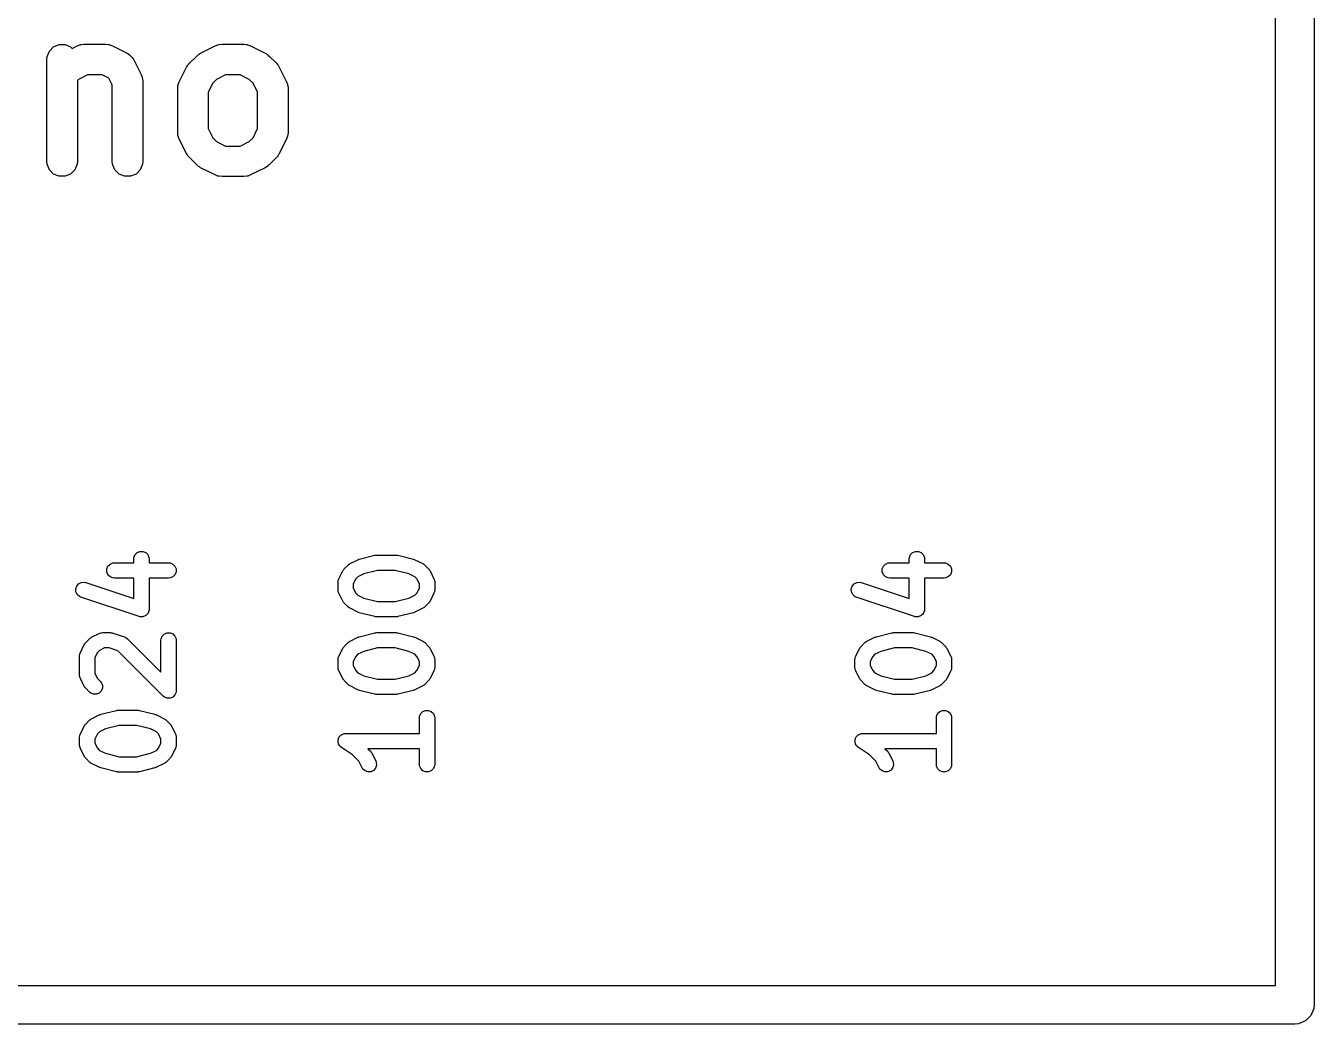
# Model space of a CAD drawing. Extents: x 164.6 to 215.9, y -98.7 to -77.7.
# Drawn here: x 190.44 to 203.1, y -97.08 to -87.27 of the extents above; entities that cross this region are included whole.
import ezdxf

# ---------------------------------------------------------------- set-up
doc = ezdxf.new("R2010")
doc.units = 0
doc.layers.add('BLACK', color=7, linetype='CONTINUOUS')

msp = doc.modelspace()

# ---------------------------------------------------------------- linework, layer by layer
at = {"layer": 'BLACK', "linetype": 'CONTINUOUS'}
for p, q in [((203.1005, -79.105), (203.1005, -96.885)), ((202.7195, -96.6945), (202.7195, -79.2955)), ((190.670994, -87.514992), (190.712378, -87.473608)), ((190.712378, -87.473608), (190.76645, -87.45121)), ((190.76645, -87.45121), (190.824978, -87.45121)), ((190.824978, -87.45121), (190.87905, -87.473608)), ((190.87905, -87.473608), (190.894043, -87.488601)), ((190.894043, -87.488601), (190.942917, -87.464164)), ((190.942917, -87.464164), (190.970381, -87.453655)), ((190.970381, -87.453655), (190.975755, -87.453273)), ((190.975755, -87.453273), (190.980736, -87.45121)), ((190.980736, -87.45121), (191.01, -87.448328)), ((191.01, -87.448328), (191.224286, -87.448328)), ((191.224286, -87.448328), (191.25355, -87.45121)), ((191.25355, -87.45121), (191.25853, -87.453273)), ((191.25853, -87.453273), (191.263905, -87.453655)), ((191.263905, -87.453655), (191.291368, -87.464164)), ((191.291368, -87.464164), (191.434225, -87.535593)), ((192.157204, -87.535593), (192.30006, -87.464164)), ((192.30006, -87.464164), (192.327524, -87.453655)), ((192.327524, -87.453655), (192.332898, -87.453273)), ((192.332898, -87.453273), (192.337879, -87.45121)), ((192.337879, -87.45121), (192.367143, -87.448328)), ((192.367143, -87.448328), (192.581429, -87.448328)), ((192.581429, -87.448328), (192.610693, -87.45121)), ((192.610693, -87.45121), (192.615673, -87.453273)), ((192.615673, -87.453273), (192.621048, -87.453655)), ((192.621048, -87.453655), (192.648511, -87.464164)), ((192.648511, -87.464164), (192.791368, -87.535593)), ((190.645714, -87.598328), (190.648596, -87.569064)), ((190.645714, -88.598328), (190.645714, -87.598328)), ((190.648596, -87.569064), (190.670994, -87.514992)), ((191.434225, -87.535593), (191.439115, -87.538671)), ((191.439115, -87.538671), (191.441427, -87.539442)), ((191.441427, -87.539442), (191.444305, -87.541938)), ((191.444305, -87.541938), (191.459111, -87.551258)), ((191.459111, -87.551258), (191.471432, -87.565465)), ((191.471432, -87.565465), (191.485642, -87.577789)), ((191.485642, -87.577789), (191.494964, -87.592598)), ((191.494964, -87.592598), (191.497457, -87.595473)), ((191.497457, -87.595473), (191.498226, -87.59778)), ((191.498226, -87.59778), (191.501307, -87.602675)), ((191.501307, -87.602675), (191.572736, -87.745531)), ((192.046792, -87.635118), (192.118221, -87.56369)), ((192.118221, -87.56369), (192.129721, -87.554251)), ((192.129721, -87.554251), (192.132318, -87.551258)), ((192.132318, -87.551258), (192.13683, -87.548417)), ((192.13683, -87.548417), (192.140951, -87.545036)), ((192.140951, -87.545036), (192.14461, -87.54352)), ((192.14461, -87.54352), (192.157204, -87.535593)), ((192.791368, -87.535593), (192.803963, -87.543521)), ((192.803963, -87.543521), (192.80762, -87.545036)), ((192.80762, -87.545036), (192.811737, -87.548415)), ((192.811737, -87.548415), (192.816254, -87.551258)), ((192.816254, -87.551258), (192.818851, -87.554252)), ((192.818851, -87.554252), (192.830351, -87.56369)), ((192.830351, -87.56369), (192.90178, -87.635118)), ((191.572736, -87.745531), (191.583245, -87.772995)), ((191.947265, -87.81696), (192.018693, -87.674103)), ((192.018693, -87.674103), (192.026621, -87.661507)), ((192.026621, -87.661507), (192.028137, -87.657849)), ((192.028137, -87.657849), (192.031516, -87.653731)), ((192.031516, -87.653731), (192.034358, -87.649217)), ((192.034358, -87.649217), (192.037352, -87.64662)), ((192.037352, -87.64662), (192.046792, -87.635118)), ((192.90178, -87.635118), (192.911222, -87.646623)), ((192.911222, -87.646623), (192.914214, -87.649218)), ((192.914214, -87.649218), (192.917053, -87.653728)), ((192.917053, -87.653728), (192.920435, -87.657849)), ((192.920435, -87.657849), (192.92195, -87.661508)), ((192.92195, -87.661508), (192.929879, -87.674103)), ((192.929879, -87.674103), (193.001307, -87.816961)), ((190.955996, -87.793035), (190.945714, -87.803317)), ((190.945714, -87.803317), (190.945714, -88.598328)), ((191.04541, -87.748328), (190.955996, -87.793035)), ((191.188876, -87.748328), (191.04541, -87.748328)), ((191.25534, -87.78156), (191.188876, -87.748328)), ((191.288572, -87.848024), (191.25534, -87.78156)), ((191.288572, -88.598328), (191.288572, -87.848024)), ((191.583245, -87.772995), (191.583626, -87.778369)), ((191.583626, -87.778369), (191.58569, -87.78335)), ((191.58569, -87.78335), (191.588572, -87.812614)), ((191.588572, -87.812614), (191.588572, -88.598328)), ((191.931429, -87.884042), (191.934311, -87.854778)), ((191.934311, -87.854778), (191.936373, -87.849799)), ((191.936373, -87.849799), (191.936755, -87.844424)), ((191.936755, -87.844424), (191.947265, -87.81696)), ((192.276134, -87.83004), (192.231429, -87.919451)), ((192.313139, -87.793035), (192.276134, -87.83004)), ((192.402553, -87.748328), (192.313139, -87.793035)), ((192.546019, -87.748328), (192.402553, -87.748328)), ((192.635433, -87.793035), (192.546019, -87.748328)), ((192.672437, -87.830039), (192.635433, -87.793035)), ((192.717143, -87.919451), (192.672437, -87.830039)), ((193.001307, -87.816961), (193.011817, -87.844424)), ((193.011817, -87.844424), (193.012198, -87.849799)), ((193.012198, -87.849799), (193.014261, -87.854778)), ((193.014261, -87.854778), (193.017143, -87.884042)), ((191.931429, -88.312614), (191.931429, -87.884042)), ((192.231429, -87.919451), (192.231429, -88.277204)), ((192.717143, -88.277204), (192.717143, -87.919451)), ((193.017143, -87.884042), (193.017143, -88.312614)), ((191.934311, -88.341878), (191.931429, -88.312614)), ((191.936373, -88.346856), (191.934311, -88.341878)), ((191.936755, -88.352232), (191.936373, -88.346856)), ((191.947265, -88.379696), (191.936755, -88.352232)), ((192.018693, -88.522553), (191.947265, -88.379696)), ((192.231429, -88.277204), (192.276134, -88.366616)), ((192.276134, -88.366616), (192.313139, -88.403621)), ((192.635431, -88.403622), (192.672436, -88.366617)), ((192.672436, -88.366617), (192.717143, -88.277204)), ((193.001307, -88.379695), (192.929879, -88.522553)), ((193.011817, -88.352232), (193.001307, -88.379695)), ((193.012198, -88.346856), (193.011817, -88.352232)), ((193.014261, -88.341878), (193.012198, -88.346856)), ((193.017143, -88.312614), (193.014261, -88.341878)), ((192.313139, -88.403621), (192.402553, -88.448328)), ((192.402553, -88.448328), (192.546019, -88.448328)), ((192.546019, -88.448328), (192.635431, -88.403622)), ((190.648596, -88.627592), (190.645714, -88.598328)), ((190.670994, -88.681664), (190.648596, -88.627592)), ((190.942832, -88.627592), (190.920434, -88.681664)), ((190.945714, -88.598328), (190.942832, -88.627592)), ((191.291454, -88.627592), (191.288572, -88.598328)), ((191.313852, -88.681664), (191.291454, -88.627592)), ((191.58569, -88.627592), (191.563292, -88.681664)), ((191.588572, -88.598328), (191.58569, -88.627592)), ((192.02662, -88.535146), (192.018693, -88.522553)), ((192.028136, -88.538806), (192.02662, -88.535146)), ((192.031517, -88.542925), (192.028136, -88.538806)), ((192.034358, -88.547439), (192.031517, -88.542925)), ((192.037351, -88.550035), (192.034358, -88.547439)), ((192.046791, -88.561537), (192.037351, -88.550035)), ((192.11822, -88.632966), (192.046791, -88.561537)), ((192.129724, -88.642407), (192.11822, -88.632966)), ((192.830352, -88.632966), (192.81885, -88.642405)), ((192.901781, -88.561537), (192.830352, -88.632966)), ((192.911222, -88.550032), (192.901781, -88.561537)), ((192.914214, -88.547438), (192.911222, -88.550032)), ((192.917052, -88.542928), (192.914214, -88.547438)), ((192.920436, -88.538806), (192.917052, -88.542928)), ((192.921952, -88.535144), (192.920436, -88.538806)), ((192.929879, -88.522553), (192.921952, -88.535144)), ((190.712378, -88.723048), (190.670994, -88.681664)), ((190.76645, -88.745446), (190.712378, -88.723048)), ((190.824978, -88.745446), (190.76645, -88.745446)), ((190.87905, -88.723048), (190.824978, -88.745446)), ((190.920434, -88.681664), (190.87905, -88.723048)), ((191.355236, -88.723048), (191.313852, -88.681664)), ((191.409308, -88.745446), (191.355236, -88.723048)), ((191.467836, -88.745446), (191.409308, -88.745446)), ((191.521908, -88.723048), (191.467836, -88.745446)), ((191.563292, -88.681664), (191.521908, -88.723048)), ((192.132319, -88.645399), (192.129724, -88.642407)), ((192.136828, -88.648237), (192.132319, -88.645399)), ((192.140951, -88.651621), (192.136828, -88.648237)), ((192.144612, -88.653137), (192.140951, -88.651621)), ((192.157204, -88.661064), (192.144612, -88.653137)), ((192.300062, -88.732492), (192.157204, -88.661064)), ((192.327525, -88.743002), (192.300062, -88.732492)), ((192.3329, -88.743383), (192.327525, -88.743002)), ((192.337879, -88.745446), (192.3329, -88.743383)), ((192.367143, -88.748328), (192.337879, -88.745446)), ((192.581429, -88.748328), (192.367143, -88.748328)), ((192.610693, -88.745446), (192.581429, -88.748328)), ((192.615671, -88.743383), (192.610693, -88.745446)), ((192.621047, -88.743002), (192.615671, -88.743383)), ((192.648511, -88.732492), (192.621047, -88.743002)), ((192.791368, -88.661064), (192.648511, -88.732492)), ((192.803961, -88.653136), (192.791368, -88.661064)), ((192.807621, -88.651621), (192.803961, -88.653136)), ((192.81174, -88.648239), (192.807621, -88.651621)), ((192.816254, -88.645399), (192.81174, -88.648239)), ((192.81885, -88.642405), (192.816254, -88.645399)), ((191.53396, -92.441257), (191.560996, -92.430058)), ((191.560996, -92.430058), (191.59026, -92.430058)), ((191.59026, -92.430058), (191.617296, -92.441257)), ((199.15396, -92.441257), (199.180996, -92.430058)), ((199.180996, -92.430058), (199.21026, -92.430058)), ((199.21026, -92.430058), (199.237296, -92.441257)), ((191.246601, -92.576235), (191.267293, -92.555543)), ((191.267293, -92.555543), (191.294329, -92.544344)), ((191.294329, -92.544344), (191.308961, -92.542903)), ((191.308961, -92.542903), (191.500628, -92.542903)), ((191.500628, -92.503617), (191.502069, -92.488985)), ((191.500628, -92.542903), (191.500628, -92.503617)), ((191.502069, -92.488985), (191.513268, -92.461949)), ((191.513268, -92.461949), (191.53396, -92.441257)), ((191.617296, -92.441257), (191.637988, -92.461949)), ((191.637988, -92.461949), (191.649187, -92.488985)), ((191.649187, -92.488985), (191.650628, -92.503617)), ((191.650628, -92.503617), (191.650628, -92.542903)), ((191.650628, -92.542903), (191.842295, -92.542903)), ((191.842295, -92.542903), (191.856927, -92.544344)), ((191.856927, -92.544344), (191.883963, -92.555543)), ((191.883963, -92.555543), (191.904655, -92.576235)), ((193.611201, -92.560151), (193.612501, -92.558653)), ((193.612501, -92.558653), (193.61476, -92.557231)), ((193.61476, -92.557231), (193.616817, -92.555543)), ((193.616817, -92.555543), (193.618644, -92.554785)), ((193.618644, -92.554785), (193.624944, -92.550821)), ((193.624944, -92.550821), (193.701135, -92.512726)), ((193.701135, -92.512726), (193.702204, -92.512316)), ((193.702204, -92.512316), (193.70264, -92.511994)), ((193.70264, -92.511994), (193.708785, -92.509798)), ((193.708785, -92.509798), (193.714867, -92.507471)), ((193.714867, -92.507471), (193.715406, -92.507432)), ((193.715406, -92.507432), (193.716486, -92.507047)), ((193.716486, -92.507047), (193.868867, -92.468952)), ((193.868867, -92.468952), (193.871404, -92.468576)), ((193.871404, -92.468576), (193.872425, -92.468154)), ((193.872425, -92.468154), (193.877927, -92.467612)), ((193.877927, -92.467612), (193.883412, -92.466801)), ((193.883412, -92.466801), (193.884507, -92.466964)), ((193.884507, -92.466964), (193.887057, -92.466713)), ((193.887057, -92.466713), (194.077533, -92.466713)), ((194.077533, -92.466713), (194.080086, -92.466964)), ((194.080086, -92.466964), (194.081178, -92.466802)), ((194.081178, -92.466802), (194.08665, -92.46761)), ((194.08665, -92.46761), (194.092165, -92.468154)), ((194.092165, -92.468154), (194.093186, -92.468577)), ((194.093186, -92.468577), (194.095723, -92.468952)), ((194.095723, -92.468952), (194.248104, -92.507047)), ((194.248104, -92.507047), (194.249183, -92.507432)), ((194.249183, -92.507432), (194.249723, -92.507471)), ((194.249723, -92.507471), (194.255804, -92.509798)), ((194.255804, -92.509798), (194.26195, -92.511994)), ((194.26195, -92.511994), (194.262385, -92.512316)), ((194.262385, -92.512316), (194.263455, -92.512726)), ((194.263455, -92.512726), (194.339645, -92.550821)), ((194.339645, -92.550821), (194.345941, -92.554784)), ((194.345941, -92.554784), (194.347771, -92.555542)), ((194.347771, -92.555542), (194.349829, -92.557231)), ((194.349829, -92.557231), (194.352088, -92.558653)), ((194.352088, -92.558653), (194.353387, -92.560151)), ((198.866601, -92.576235), (198.887293, -92.555543)), ((198.887293, -92.555543), (198.914329, -92.544344)), ((198.914329, -92.544344), (198.928961, -92.542903)), ((198.928961, -92.542903), (199.120628, -92.542903)), ((199.120628, -92.503617), (199.122069, -92.488985)), ((199.120628, -92.542903), (199.120628, -92.503617)), ((199.122069, -92.488985), (199.133268, -92.461949)), ((199.133268, -92.461949), (199.15396, -92.441257)), ((199.237296, -92.441257), (199.257988, -92.461949)), ((199.257988, -92.461949), (199.269187, -92.488985)), ((199.269187, -92.488985), (199.270628, -92.503617)), ((199.270628, -92.503617), (199.270628, -92.542903)), ((199.270628, -92.542903), (199.462295, -92.542903)), ((199.462295, -92.542903), (199.476927, -92.544344)), ((199.476927, -92.544344), (199.503963, -92.555543)), ((199.503963, -92.555543), (199.524655, -92.576235)), ((191.235402, -92.603271), (191.246601, -92.576235)), ((191.235402, -92.632535), (191.235402, -92.603271)), ((191.246601, -92.659571), (191.235402, -92.632535)), ((191.267293, -92.680263), (191.246601, -92.659571)), ((191.294329, -92.691462), (191.267293, -92.680263)), ((191.883963, -92.680263), (191.856927, -92.691462)), ((191.904655, -92.659571), (191.883963, -92.680263)), ((191.904655, -92.576235), (191.915854, -92.603271)), ((191.915854, -92.632535), (191.904655, -92.659571)), ((191.915854, -92.603271), (191.915854, -92.632535)), ((193.515213, -92.698648), (193.553308, -92.622457)), ((193.553308, -92.622457), (193.557272, -92.616157)), ((193.557272, -92.616157), (193.55803, -92.61433)), ((193.55803, -92.61433), (193.559718, -92.612273)), ((193.559718, -92.612273), (193.56114, -92.610014)), ((193.56114, -92.610014), (193.562638, -92.608714)), ((193.562638, -92.608714), (193.567357, -92.602965)), ((193.567357, -92.602965), (193.605452, -92.56487)), ((193.605452, -92.56487), (193.611201, -92.560151)), ((193.702911, -92.679542), (193.682029, -92.700424)), ((193.760851, -92.650572), (193.702911, -92.679542)), ((193.896291, -92.616713), (193.760851, -92.650572)), ((194.068299, -92.616713), (193.896291, -92.616713)), ((194.203738, -92.650572), (194.068299, -92.616713)), ((194.261677, -92.679542), (194.203738, -92.650572)), ((194.282561, -92.700425), (194.261677, -92.679542)), ((194.353387, -92.560151), (194.359136, -92.564869)), ((194.359136, -92.564869), (194.397232, -92.602964)), ((194.397232, -92.602964), (194.401952, -92.608715)), ((194.401952, -92.608715), (194.40345, -92.610014)), ((194.40345, -92.610014), (194.404869, -92.612269)), ((194.404869, -92.612269), (194.40656, -92.614329)), ((194.40656, -92.614329), (194.407318, -92.616159)), ((194.407318, -92.616159), (194.411282, -92.622457)), ((194.411282, -92.622457), (194.449377, -92.698648)), ((198.855402, -92.603271), (198.866601, -92.576235)), ((198.855402, -92.632535), (198.855402, -92.603271)), ((198.866601, -92.659571), (198.855402, -92.632535)), ((198.887293, -92.680263), (198.866601, -92.659571)), ((198.914329, -92.691462), (198.887293, -92.680263)), ((199.503963, -92.680263), (199.476927, -92.691462)), ((199.524655, -92.659571), (199.503963, -92.680263)), ((199.524655, -92.576235), (199.535854, -92.603271)), ((199.535854, -92.632535), (199.524655, -92.659571)), ((199.535854, -92.603271), (199.535854, -92.632535)), ((190.929789, -92.798999), (190.939043, -92.771236)), ((190.931863, -92.828189), (190.929789, -92.798999)), ((190.939043, -92.771236), (190.958217, -92.749129)), ((190.958217, -92.749129), (190.98439, -92.736042)), ((190.98439, -92.736042), (191.01358, -92.733968)), ((191.01358, -92.733968), (191.027917, -92.737228)), ((191.027917, -92.737228), (191.500628, -92.894799)), ((191.308961, -92.692903), (191.294329, -92.691462)), ((191.500628, -92.692903), (191.308961, -92.692903)), ((191.500628, -92.894799), (191.500628, -92.692903)), ((191.842295, -92.692903), (191.650628, -92.692903)), ((191.650628, -92.692903), (191.650628, -92.998856)), ((191.856927, -92.691462), (191.842295, -92.692903)), ((193.507295, -92.732189), (193.508736, -92.717557)), ((193.507295, -92.808379), (193.507295, -92.732189)), ((193.508736, -92.823011), (193.507295, -92.808379)), ((193.508736, -92.717557), (193.509767, -92.715067)), ((193.509767, -92.715067), (193.509958, -92.71238)), ((193.509958, -92.71238), (193.515213, -92.698648)), ((193.682029, -92.700424), (193.657295, -92.749893)), ((193.657295, -92.749893), (193.657295, -92.790674)), ((193.657295, -92.790674), (193.682029, -92.840143)), ((194.307295, -92.749893), (194.282561, -92.700425)), ((194.282561, -92.840142), (194.307295, -92.790674)), ((194.307295, -92.790674), (194.307295, -92.749893)), ((194.449377, -92.698648), (194.454632, -92.71238)), ((194.454632, -92.71238), (194.454822, -92.715067)), ((194.454822, -92.715067), (194.455854, -92.717557)), ((194.455854, -92.717557), (194.457295, -92.732189)), ((194.457295, -92.808379), (194.455854, -92.823011)), ((194.457295, -92.732189), (194.457295, -92.808379)), ((198.549789, -92.798999), (198.559043, -92.771236)), ((198.551863, -92.828189), (198.549789, -92.798999)), ((198.559043, -92.771236), (198.578217, -92.749129)), ((198.578217, -92.749129), (198.60439, -92.736042)), ((198.60439, -92.736042), (198.63358, -92.733968)), ((198.63358, -92.733968), (198.647917, -92.737228)), ((198.647917, -92.737228), (199.120628, -92.894799)), ((198.928961, -92.692903), (198.914329, -92.691462)), ((199.120628, -92.692903), (198.928961, -92.692903)), ((199.120628, -92.894799), (199.120628, -92.692903)), ((199.462295, -92.692903), (199.270628, -92.692903)), ((199.270628, -92.692903), (199.270628, -92.998856)), ((199.476927, -92.691462), (199.462295, -92.692903)), ((190.94495, -92.854362), (190.931863, -92.828189)), ((190.967057, -92.873536), (190.94495, -92.854362)), ((190.980483, -92.87953), (190.967057, -92.873536)), ((191.551911, -93.070007), (190.980483, -92.87953)), ((193.509767, -92.8255), (193.508736, -92.823011)), ((193.509958, -92.828188), (193.509767, -92.8255)), ((193.515213, -92.84192), (193.509958, -92.828188)), ((193.553308, -92.918111), (193.515213, -92.84192)), ((193.557272, -92.92441), (193.553308, -92.918111)), ((193.55803, -92.926238), (193.557272, -92.92441)), ((193.559718, -92.928294), (193.55803, -92.926238)), ((193.56114, -92.930554), (193.559718, -92.928294)), ((193.562638, -92.931853), (193.56114, -92.930554)), ((193.567357, -92.937603), (193.562638, -92.931853)), ((193.605452, -92.975698), (193.567357, -92.937603)), ((193.682029, -92.840143), (193.702911, -92.861025)), ((193.702911, -92.861025), (193.76085, -92.889995)), ((193.76085, -92.889995), (193.896292, -92.923856)), ((193.896292, -92.923856), (194.068298, -92.923856)), ((194.068298, -92.923856), (194.203737, -92.889995)), ((194.203737, -92.889995), (194.261677, -92.861025)), ((194.261677, -92.861025), (194.282561, -92.840142)), ((194.397232, -92.937604), (194.359136, -92.975699)), ((194.401952, -92.931852), (194.397232, -92.937604)), ((194.40345, -92.930554), (194.401952, -92.931852)), ((194.404869, -92.928298), (194.40345, -92.930554)), ((194.40656, -92.926239), (194.404869, -92.928298)), ((194.407318, -92.924408), (194.40656, -92.926239)), ((194.411282, -92.918111), (194.407318, -92.924408)), ((194.449377, -92.84192), (194.411282, -92.918111)), ((194.454632, -92.828188), (194.449377, -92.84192)), ((194.454822, -92.8255), (194.454632, -92.828188)), ((194.455854, -92.823011), (194.454822, -92.8255)), ((198.56495, -92.854362), (198.551863, -92.828189)), ((198.587057, -92.873536), (198.56495, -92.854362)), ((198.600483, -92.87953), (198.587057, -92.873536)), ((199.171911, -93.070007), (198.600483, -92.87953)), ((191.617296, -93.061216), (191.606184, -93.065818)), ((191.619201, -93.05931), (191.617296, -93.061216)), ((191.621611, -93.058106), (191.619201, -93.05931)), ((191.629488, -93.049023), (191.621611, -93.058106)), ((191.637988, -93.040524), (191.629488, -93.049023)), ((191.639018, -93.038035), (191.637988, -93.040524)), ((191.640785, -93.035999), (191.639018, -93.038035)), ((191.644586, -93.024595), (191.640785, -93.035999)), ((191.649187, -93.013488), (191.644586, -93.024595)), ((191.649563, -93.009661), (191.649187, -93.013488)), ((191.650039, -93.008236), (191.649563, -93.009661)), ((191.650628, -92.998856), (191.649898, -93.006261)), ((191.649898, -93.006261), (191.650039, -93.008236)), ((193.611201, -92.980416), (193.605452, -92.975698)), ((193.612501, -92.981915), (193.611201, -92.980416)), ((193.61476, -92.983336), (193.612501, -92.981915)), ((193.616817, -92.985025), (193.61476, -92.983336)), ((193.618644, -92.985782), (193.616817, -92.985025)), ((193.624944, -92.989747), (193.618644, -92.985782)), ((193.701135, -93.027842), (193.624944, -92.989747)), ((193.702204, -93.028251), (193.701135, -93.027842)), ((193.70264, -93.028574), (193.702204, -93.028251)), ((193.708791, -93.030772), (193.70264, -93.028574)), ((193.714867, -93.033097), (193.708791, -93.030772)), ((193.715405, -93.033135), (193.714867, -93.033097)), ((193.716485, -93.033521), (193.715405, -93.033135)), ((193.868867, -93.071617), (193.716485, -93.033521)), ((194.248105, -93.033521), (194.095724, -93.071617)), ((194.249184, -93.033135), (194.248105, -93.033521)), ((194.249723, -93.033097), (194.249184, -93.033135)), ((194.255798, -93.030772), (194.249723, -93.033097)), ((194.26195, -93.028574), (194.255798, -93.030772)), ((194.262385, -93.028251), (194.26195, -93.028574)), ((194.263455, -93.027842), (194.262385, -93.028251)), ((194.339645, -92.989747), (194.263455, -93.027842)), ((194.345941, -92.985783), (194.339645, -92.989747)), ((194.347771, -92.985026), (194.345941, -92.985783)), ((194.349829, -92.983336), (194.347771, -92.985026)), ((194.352088, -92.981915), (194.349829, -92.983336)), ((194.353387, -92.980416), (194.352088, -92.981915)), ((194.359136, -92.975699), (194.353387, -92.980416)), ((199.237296, -93.061216), (199.226184, -93.065818)), ((199.239201, -93.05931), (199.237296, -93.061216)), ((199.241611, -93.058106), (199.239201, -93.05931)), ((199.249488, -93.049023), (199.241611, -93.058106)), ((199.257988, -93.040524), (199.249488, -93.049023)), ((199.259018, -93.038035), (199.257988, -93.040524)), ((199.260785, -93.035999), (199.259018, -93.038035)), ((199.264586, -93.024595), (199.260785, -93.035999)), ((199.269187, -93.013488), (199.264586, -93.024595)), ((199.269563, -93.009661), (199.269187, -93.013488)), ((199.270039, -93.008236), (199.269563, -93.009661)), ((199.270628, -92.998856), (199.269898, -93.006261)), ((199.269898, -93.006261), (199.270039, -93.008236)), ((191.559165, -93.071656), (191.551911, -93.070007)), ((191.560996, -93.072415), (191.559165, -93.071656)), ((191.5625, -93.072415), (191.560996, -93.072415)), ((191.566247, -93.073267), (191.5625, -93.072415)), ((191.578232, -93.072415), (191.566247, -93.073267)), ((191.59026, -93.072415), (191.578232, -93.072415)), ((191.592751, -93.071382), (191.59026, -93.072415)), ((191.595437, -93.071192), (191.592751, -93.071382)), ((191.606184, -93.065818), (191.595437, -93.071192)), ((193.871403, -93.071992), (193.868867, -93.071617)), ((193.872425, -93.072415), (193.871403, -93.071992)), ((193.877937, -93.072957), (193.872425, -93.072415)), ((193.883411, -93.073767), (193.877937, -93.072957)), ((193.884503, -93.073604), (193.883411, -93.073767)), ((193.887057, -93.073856), (193.884503, -93.073604)), ((194.077533, -93.073856), (193.887057, -93.073856)), ((194.080086, -93.073604), (194.077533, -93.073856)), ((194.081179, -93.073767), (194.080086, -93.073604)), ((194.086653, -93.072957), (194.081179, -93.073767)), ((194.092165, -93.072415), (194.086653, -93.072957)), ((194.093185, -93.071992), (194.092165, -93.072415)), ((194.095724, -93.071617), (194.093185, -93.071992)), ((199.179165, -93.071656), (199.171911, -93.070007)), ((199.180996, -93.072415), (199.179165, -93.071656)), ((199.1825, -93.072415), (199.180996, -93.072415)), ((199.186247, -93.073267), (199.1825, -93.072415)), ((199.198232, -93.072415), (199.186247, -93.073267)), ((199.21026, -93.072415), (199.198232, -93.072415)), ((199.212751, -93.071382), (199.21026, -93.072415)), ((199.215437, -93.071192), (199.212751, -93.071382)), ((199.226184, -93.065818), (199.215437, -93.071192)), ((191.027357, -93.326775), (191.065452, -93.28868)), ((191.065452, -93.28868), (191.071201, -93.283961)), ((191.071201, -93.283961), (191.072501, -93.282463)), ((191.072501, -93.282463), (191.07476, -93.281041)), ((191.07476, -93.281041), (191.076817, -93.279353)), ((191.076817, -93.279353), (191.078644, -93.278595)), ((191.078644, -93.278595), (191.084944, -93.274631)), ((191.084944, -93.274631), (191.161135, -93.236536)), ((191.161135, -93.236536), (191.174867, -93.231281)), ((191.174867, -93.231281), (191.177554, -93.23109)), ((191.177554, -93.23109), (191.180044, -93.230059)), ((191.180044, -93.230059), (191.194676, -93.228618)), ((191.194676, -93.228618), (191.270866, -93.228618)), ((191.270866, -93.228618), (191.278271, -93.229347)), ((191.278271, -93.229347), (191.280246, -93.229207)), ((191.280246, -93.229207), (191.282843, -93.229797)), ((191.282843, -93.229797), (191.285498, -93.230059)), ((191.285498, -93.230059), (191.287329, -93.230817)), ((191.287329, -93.230817), (191.294583, -93.232467)), ((191.294583, -93.232467), (191.408869, -93.270562)), ((191.408869, -93.270562), (191.422294, -93.276556)), ((191.422294, -93.276556), (191.424329, -93.278321)), ((191.424329, -93.278321), (191.42682, -93.279353)), ((191.42682, -93.279353), (191.438185, -93.28868)), ((191.438185, -93.28868), (191.767295, -93.61779)), ((191.767295, -93.303618), (191.768736, -93.288986)), ((191.767295, -93.61779), (191.767295, -93.303618)), ((191.768736, -93.288986), (191.779935, -93.26195)), ((191.779935, -93.26195), (191.800627, -93.241258)), ((191.800627, -93.241258), (191.827663, -93.230059)), ((191.827663, -93.230059), (191.856927, -93.230059)), ((191.856927, -93.230059), (191.883963, -93.241258)), ((191.883963, -93.241258), (191.904655, -93.26195)), ((191.904655, -93.26195), (191.915854, -93.288986)), ((191.915854, -93.288986), (191.917295, -93.303618)), ((191.917295, -93.303618), (191.917295, -93.798856)), ((193.61476, -93.319136), (193.616817, -93.317448)), ((193.616817, -93.317448), (193.618644, -93.31669)), ((193.618644, -93.31669), (193.624944, -93.312726)), ((193.624944, -93.312726), (193.701135, -93.274631)), ((193.701135, -93.274631), (193.702204, -93.274221)), ((193.702204, -93.274221), (193.70264, -93.273899)), ((193.70264, -93.273899), (193.708785, -93.271703)), ((193.708785, -93.271703), (193.714867, -93.269376)), ((193.714867, -93.269376), (193.715406, -93.269337)), ((193.715406, -93.269337), (193.716486, -93.268952)), ((193.716486, -93.268952), (193.868867, -93.230857)), ((193.868867, -93.230857), (193.871404, -93.230481)), ((193.871404, -93.230481), (193.872425, -93.230059)), ((193.872425, -93.230059), (193.877927, -93.229517)), ((193.877927, -93.229517), (193.883412, -93.228706)), ((193.883412, -93.228706), (193.884507, -93.228869)), ((193.884507, -93.228869), (193.887057, -93.228618)), ((193.887057, -93.228618), (194.077533, -93.228618)), ((194.077533, -93.228618), (194.080086, -93.228869)), ((194.080086, -93.228869), (194.081178, -93.228707)), ((194.081178, -93.228707), (194.08665, -93.229515)), ((194.08665, -93.229515), (194.092165, -93.230059)), ((194.092165, -93.230059), (194.093186, -93.230482)), ((194.093186, -93.230482), (194.095723, -93.230857)), ((194.095723, -93.230857), (194.248104, -93.268952)), ((194.248104, -93.268952), (194.249183, -93.269337)), ((194.249183, -93.269337), (194.249723, -93.269376)), ((194.249723, -93.269376), (194.255804, -93.271703)), ((194.255804, -93.271703), (194.26195, -93.273899)), ((194.26195, -93.273899), (194.262385, -93.274221)), ((194.262385, -93.274221), (194.263455, -93.274631)), ((194.263455, -93.274631), (194.339645, -93.312726)), ((194.339645, -93.312726), (194.345941, -93.316689)), ((194.345941, -93.316689), (194.347771, -93.317447)), ((194.347771, -93.317447), (194.349829, -93.319136)), ((198.69476, -93.319136), (198.696817, -93.317448)), ((198.696817, -93.317448), (198.698644, -93.31669)), ((198.698644, -93.31669), (198.704944, -93.312726)), ((198.704944, -93.312726), (198.781135, -93.274631)), ((198.781135, -93.274631), (198.782204, -93.274221)), ((198.782204, -93.274221), (198.78264, -93.273899)), ((198.78264, -93.273899), (198.788785, -93.271703)), ((198.788785, -93.271703), (198.794867, -93.269376)), ((198.794867, -93.269376), (198.795406, -93.269337)), ((198.795406, -93.269337), (198.796486, -93.268952)), ((198.796486, -93.268952), (198.948867, -93.230857)), ((198.948867, -93.230857), (198.951404, -93.230481)), ((198.951404, -93.230481), (198.952425, -93.230059)), ((198.952425, -93.230059), (198.957927, -93.229517)), ((198.957927, -93.229517), (198.963412, -93.228706)), ((198.963412, -93.228706), (198.964507, -93.228869)), ((198.964507, -93.228869), (198.967057, -93.228618)), ((198.967057, -93.228618), (199.157533, -93.228618)), ((199.157533, -93.228618), (199.160086, -93.228869)), ((199.160086, -93.228869), (199.161178, -93.228707)), ((199.161178, -93.228707), (199.16665, -93.229515)), ((199.16665, -93.229515), (199.172165, -93.230059)), ((199.172165, -93.230059), (199.173186, -93.230482)), ((199.173186, -93.230482), (199.175723, -93.230857)), ((199.175723, -93.230857), (199.328104, -93.268952)), ((199.328104, -93.268952), (199.329183, -93.269337)), ((199.329183, -93.269337), (199.329723, -93.269376)), ((199.329723, -93.269376), (199.335804, -93.271703)), ((199.335804, -93.271703), (199.34195, -93.273899)), ((199.34195, -93.273899), (199.342385, -93.274221)), ((199.342385, -93.274221), (199.343455, -93.274631)), ((199.343455, -93.274631), (199.419645, -93.312726)), ((199.419645, -93.312726), (199.425941, -93.316689)), ((199.425941, -93.316689), (199.427771, -93.317447)), ((199.427771, -93.317447), (199.429829, -93.319136)), ((190.967295, -93.455999), (190.968736, -93.441367)), ((190.968736, -93.441367), (190.969767, -93.438877)), ((190.969767, -93.438877), (190.969958, -93.43619)), ((190.969958, -93.43619), (190.975213, -93.422458)), ((190.975213, -93.422458), (191.013308, -93.346267)), ((191.013308, -93.346267), (191.017272, -93.339967)), ((191.017272, -93.339967), (191.01803, -93.33814)), ((191.01803, -93.33814), (191.019718, -93.336083)), ((191.019718, -93.336083), (191.02114, -93.333824)), ((191.02114, -93.333824), (191.022638, -93.332524)), ((191.022638, -93.332524), (191.027357, -93.326775)), ((191.142029, -93.424234), (191.117295, -93.473703)), ((191.162911, -93.403352), (191.142029, -93.424234)), ((191.212381, -93.378618), (191.162911, -93.403352)), ((191.258696, -93.378618), (191.212381, -93.378618)), ((191.344638, -93.407265), (191.258696, -93.378618)), ((191.789262, -93.851889), (191.344638, -93.407265)), ((193.515213, -93.460553), (193.553308, -93.384362)), ((193.553308, -93.384362), (193.557272, -93.378062)), ((193.557272, -93.378062), (193.55803, -93.376235)), ((193.55803, -93.376235), (193.559718, -93.374178)), ((193.559718, -93.374178), (193.56114, -93.371919)), ((193.56114, -93.371919), (193.562638, -93.370619)), ((193.562638, -93.370619), (193.567357, -93.36487)), ((193.567357, -93.36487), (193.605452, -93.326775)), ((193.605452, -93.326775), (193.611201, -93.322056)), ((193.611201, -93.322056), (193.612501, -93.320558)), ((193.612501, -93.320558), (193.61476, -93.319136)), ((193.702911, -93.441447), (193.682029, -93.462329)), ((193.760851, -93.412477), (193.702911, -93.441447)), ((193.896291, -93.378618), (193.760851, -93.412477)), ((194.068299, -93.378618), (193.896291, -93.378618)), ((194.203738, -93.412477), (194.068299, -93.378618)), ((194.261677, -93.441447), (194.203738, -93.412477)), ((194.282561, -93.46233), (194.261677, -93.441447)), ((194.349829, -93.319136), (194.352088, -93.320558)), ((194.352088, -93.320558), (194.353387, -93.322056)), ((194.353387, -93.322056), (194.359136, -93.326774)), ((194.359136, -93.326774), (194.397232, -93.364869)), ((194.397232, -93.364869), (194.401952, -93.37062)), ((194.401952, -93.37062), (194.40345, -93.371919)), ((194.40345, -93.371919), (194.404869, -93.374174)), ((194.404869, -93.374174), (194.40656, -93.376234)), ((194.40656, -93.376234), (194.407318, -93.378064)), ((194.407318, -93.378064), (194.411282, -93.384362)), ((194.411282, -93.384362), (194.449377, -93.460553)), ((198.595213, -93.460553), (198.633308, -93.384362)), ((198.633308, -93.384362), (198.637272, -93.378062)), ((198.637272, -93.378062), (198.63803, -93.376235)), ((198.63803, -93.376235), (198.639718, -93.374178)), ((198.639718, -93.374178), (198.64114, -93.371919)), ((198.64114, -93.371919), (198.642638, -93.370619)), ((198.642638, -93.370619), (198.647357, -93.36487)), ((198.647357, -93.36487), (198.685452, -93.326775)), ((198.685452, -93.326775), (198.691201, -93.322056)), ((198.691201, -93.322056), (198.692501, -93.320558)), ((198.692501, -93.320558), (198.69476, -93.319136)), ((198.782911, -93.441447), (198.762029, -93.462329)), ((198.840851, -93.412477), (198.782911, -93.441447)), ((198.976291, -93.378618), (198.840851, -93.412477)), ((199.148299, -93.378618), (198.976291, -93.378618)), ((199.283738, -93.412477), (199.148299, -93.378618)), ((199.341677, -93.441447), (199.283738, -93.412477)), ((199.362561, -93.46233), (199.341677, -93.441447)), ((199.429829, -93.319136), (199.432088, -93.320558)), ((199.432088, -93.320558), (199.433387, -93.322056)), ((199.433387, -93.322056), (199.439136, -93.326774)), ((199.439136, -93.326774), (199.477232, -93.364869)), ((199.477232, -93.364869), (199.481952, -93.37062)), ((199.481952, -93.37062), (199.48345, -93.371919)), ((199.48345, -93.371919), (199.484869, -93.374174)), ((199.484869, -93.374174), (199.48656, -93.376234)), ((199.48656, -93.376234), (199.487318, -93.378064)), ((199.487318, -93.378064), (199.491282, -93.384362)), ((199.491282, -93.384362), (199.529377, -93.460553)), ((190.967295, -93.646475), (190.967295, -93.455999)), ((191.117295, -93.473703), (191.117295, -93.62877)), ((193.507295, -93.494094), (193.508736, -93.479462)), ((193.507295, -93.570284), (193.507295, -93.494094)), ((193.508736, -93.584916), (193.507295, -93.570284)), ((193.508736, -93.479462), (193.509767, -93.476972)), ((193.509767, -93.476972), (193.509958, -93.474285)), ((193.509958, -93.474285), (193.515213, -93.460553)), ((193.682029, -93.462329), (193.657295, -93.511798)), ((193.657295, -93.511798), (193.657295, -93.552579)), ((193.657295, -93.552579), (193.682029, -93.602048)), ((194.307295, -93.511798), (194.282561, -93.46233)), ((194.282561, -93.602047), (194.307295, -93.552579)), ((194.307295, -93.552579), (194.307295, -93.511798)), ((194.449377, -93.460553), (194.454632, -93.474285)), ((194.454632, -93.474285), (194.454822, -93.476972)), ((194.454822, -93.476972), (194.455854, -93.479462)), ((194.455854, -93.479462), (194.457295, -93.494094)), ((194.457295, -93.570284), (194.455854, -93.584916)), ((194.457295, -93.494094), (194.457295, -93.570284)), ((198.587295, -93.494094), (198.588736, -93.479462)), ((198.587295, -93.570284), (198.587295, -93.494094)), ((198.588736, -93.584916), (198.587295, -93.570284)), ((198.588736, -93.479462), (198.589767, -93.476972)), ((198.589767, -93.476972), (198.589958, -93.474285)), ((198.589958, -93.474285), (198.595213, -93.460553)), ((198.762029, -93.462329), (198.737295, -93.511798)), ((198.737295, -93.511798), (198.737295, -93.552579)), ((198.737295, -93.552579), (198.762029, -93.602048)), ((199.387295, -93.511798), (199.362561, -93.46233)), ((199.362561, -93.602047), (199.387295, -93.552579)), ((199.387295, -93.552579), (199.387295, -93.511798)), ((199.529377, -93.460553), (199.534632, -93.474285)), ((199.534632, -93.474285), (199.534822, -93.476972)), ((199.534822, -93.476972), (199.535854, -93.479462)), ((199.535854, -93.479462), (199.537295, -93.494094)), ((199.537295, -93.570284), (199.535854, -93.584916)), ((199.537295, -93.494094), (199.537295, -93.570284)), ((190.968736, -93.661107), (190.967295, -93.646475)), ((190.969767, -93.663596), (190.968736, -93.661107)), ((190.969958, -93.666284), (190.969767, -93.663596)), ((190.975213, -93.680016), (190.969958, -93.666284)), ((191.013308, -93.756206), (190.975213, -93.680016)), ((191.117295, -93.62877), (191.142029, -93.678238)), ((191.142029, -93.678238), (191.171519, -93.707729)), ((193.509767, -93.587405), (193.508736, -93.584916)), ((193.509958, -93.590093), (193.509767, -93.587405)), ((193.515213, -93.603825), (193.509958, -93.590093)), ((193.553308, -93.680016), (193.515213, -93.603825)), ((193.557272, -93.686315), (193.553308, -93.680016)), ((193.55803, -93.688143), (193.557272, -93.686315)), ((193.559718, -93.690199), (193.55803, -93.688143)), ((193.56114, -93.692459), (193.559718, -93.690199)), ((193.562638, -93.693758), (193.56114, -93.692459)), ((193.567357, -93.699508), (193.562638, -93.693758)), ((193.682029, -93.602048), (193.702911, -93.62293)), ((193.702911, -93.62293), (193.76085, -93.6519)), ((193.76085, -93.6519), (193.896292, -93.685761)), ((193.896292, -93.685761), (194.068298, -93.685761)), ((194.068298, -93.685761), (194.203737, -93.6519)), ((194.203737, -93.6519), (194.261677, -93.62293)), ((194.261677, -93.62293), (194.282561, -93.602047)), ((194.401952, -93.693757), (194.397232, -93.699509)), ((194.40345, -93.692459), (194.401952, -93.693757)), ((194.404869, -93.690203), (194.40345, -93.692459)), ((194.40656, -93.688144), (194.404869, -93.690203)), ((194.407318, -93.686313), (194.40656, -93.688144)), ((194.411282, -93.680016), (194.407318, -93.686313)), ((194.449377, -93.603825), (194.411282, -93.680016)), ((194.454632, -93.590093), (194.449377, -93.603825)), ((194.454822, -93.587405), (194.454632, -93.590093)), ((194.455854, -93.584916), (194.454822, -93.587405)), ((198.589767, -93.587405), (198.588736, -93.584916)), ((198.589958, -93.590093), (198.589767, -93.587405)), ((198.595213, -93.603825), (198.589958, -93.590093)), ((198.633308, -93.680016), (198.595213, -93.603825)), ((198.637272, -93.686315), (198.633308, -93.680016)), ((198.63803, -93.688143), (198.637272, -93.686315)), ((198.639718, -93.690199), (198.63803, -93.688143)), ((198.64114, -93.692459), (198.639718, -93.690199)), ((198.642638, -93.693758), (198.64114, -93.692459)), ((198.647357, -93.699508), (198.642638, -93.693758)), ((198.762029, -93.602048), (198.782911, -93.62293)), ((198.782911, -93.62293), (198.84085, -93.6519)), ((198.84085, -93.6519), (198.976292, -93.685761)), ((198.976292, -93.685761), (199.148298, -93.685761)), ((199.148298, -93.685761), (199.283737, -93.6519)), ((199.283737, -93.6519), (199.341677, -93.62293)), ((199.341677, -93.62293), (199.362561, -93.602047)), ((199.481952, -93.693757), (199.477232, -93.699509)), ((199.48345, -93.692459), (199.481952, -93.693757)), ((199.484869, -93.690203), (199.48345, -93.692459)), ((199.48656, -93.688144), (199.484869, -93.690203)), ((199.487318, -93.686313), (199.48656, -93.688144)), ((199.491282, -93.680016), (199.487318, -93.686313)), ((199.529377, -93.603825), (199.491282, -93.680016)), ((199.534632, -93.590093), (199.529377, -93.603825)), ((199.534822, -93.587405), (199.534632, -93.590093)), ((199.535854, -93.584916), (199.534822, -93.587405)), ((191.017271, -93.762502), (191.013308, -93.756206)), ((191.018029, -93.764332), (191.017271, -93.762502)), ((191.019718, -93.76639), (191.018029, -93.764332)), ((191.02114, -93.768649), (191.019718, -93.76639)), ((191.022638, -93.769948), (191.02114, -93.768649)), ((191.027356, -93.775697), (191.022638, -93.769948)), ((191.065451, -93.813793), (191.027356, -93.775697)), ((191.076816, -93.823121), (191.065451, -93.813793)), ((191.103852, -93.83432), (191.076816, -93.823121)), ((191.160152, -93.823122), (191.133115, -93.83432)), ((191.180845, -93.802429), (191.160152, -93.823122)), ((191.171519, -93.707729), (191.180846, -93.719094)), ((191.192044, -93.775393), (191.180845, -93.802429)), ((191.180846, -93.719094), (191.192044, -93.74613)), ((191.192044, -93.74613), (191.192044, -93.775393)), ((191.915854, -93.813488), (191.904656, -93.840524)), ((191.917295, -93.798856), (191.915854, -93.813488)), ((193.605452, -93.737603), (193.567357, -93.699508)), ((193.611201, -93.742321), (193.605452, -93.737603)), ((193.612501, -93.74382), (193.611201, -93.742321)), ((193.61476, -93.745241), (193.612501, -93.74382)), ((193.616817, -93.74693), (193.61476, -93.745241)), ((193.618644, -93.747687), (193.616817, -93.74693)), ((193.624944, -93.751652), (193.618644, -93.747687)), ((193.701135, -93.789747), (193.624944, -93.751652)), ((193.702204, -93.790156), (193.701135, -93.789747)), ((193.70264, -93.790479), (193.702204, -93.790156)), ((193.708791, -93.792677), (193.70264, -93.790479)), ((193.714867, -93.795002), (193.708791, -93.792677)), ((193.715405, -93.79504), (193.714867, -93.795002)), ((193.716485, -93.795426), (193.715405, -93.79504)), ((193.868867, -93.833522), (193.716485, -93.795426)), ((194.248105, -93.795426), (194.095724, -93.833522)), ((194.249184, -93.79504), (194.248105, -93.795426)), ((194.249723, -93.795002), (194.249184, -93.79504)), ((194.255798, -93.792677), (194.249723, -93.795002)), ((194.26195, -93.790479), (194.255798, -93.792677)), ((194.262385, -93.790156), (194.26195, -93.790479)), ((194.263455, -93.789747), (194.262385, -93.790156)), ((194.339645, -93.751652), (194.263455, -93.789747)), ((194.345941, -93.747688), (194.339645, -93.751652)), ((194.347771, -93.746931), (194.345941, -93.747688)), ((194.349829, -93.745241), (194.347771, -93.746931)), ((194.352088, -93.74382), (194.349829, -93.745241)), ((194.353387, -93.742321), (194.352088, -93.74382)), ((194.359136, -93.737604), (194.353387, -93.742321)), ((194.397232, -93.699509), (194.359136, -93.737604)), ((198.685452, -93.737603), (198.647357, -93.699508)), ((198.691201, -93.742321), (198.685452, -93.737603)), ((198.692501, -93.74382), (198.691201, -93.742321)), ((198.69476, -93.745241), (198.692501, -93.74382)), ((198.696817, -93.74693), (198.69476, -93.745241)), ((198.698644, -93.747687), (198.696817, -93.74693)), ((198.704944, -93.751652), (198.698644, -93.747687)), ((198.781135, -93.789747), (198.704944, -93.751652)), ((198.782204, -93.790156), (198.781135, -93.789747)), ((198.78264, -93.790479), (198.782204, -93.790156)), ((198.788791, -93.792677), (198.78264, -93.790479)), ((198.794867, -93.795002), (198.788791, -93.792677)), ((198.795405, -93.79504), (198.794867, -93.795002)), ((198.796485, -93.795426), (198.795405, -93.79504)), ((198.948867, -93.833522), (198.796485, -93.795426)), ((199.328105, -93.795426), (199.175724, -93.833522)), ((199.329184, -93.79504), (199.328105, -93.795426)), ((199.329723, -93.795002), (199.329184, -93.79504)), ((199.335798, -93.792677), (199.329723, -93.795002)), ((199.34195, -93.790479), (199.335798, -93.792677)), ((199.342385, -93.790156), (199.34195, -93.790479)), ((199.343455, -93.789747), (199.342385, -93.790156)), ((199.419645, -93.751652), (199.343455, -93.789747)), ((199.425941, -93.747688), (199.419645, -93.751652)), ((199.427771, -93.746931), (199.425941, -93.747688)), ((199.429829, -93.745241), (199.427771, -93.746931)), ((199.432088, -93.74382), (199.429829, -93.745241)), ((199.433387, -93.742321), (199.432088, -93.74382)), ((199.439136, -93.737604), (199.433387, -93.742321)), ((199.477232, -93.699509), (199.439136, -93.737604)), ((191.133115, -93.83432), (191.103852, -93.83432)), ((191.800627, -93.861217), (191.789262, -93.851889)), ((191.819744, -93.869135), (191.800627, -93.861217)), ((191.827663, -93.872415), (191.819744, -93.869135)), ((191.827664, -93.872415), (191.827663, -93.872415)), ((191.856927, -93.872415), (191.827664, -93.872415)), ((191.883963, -93.861217), (191.856927, -93.872415)), ((191.904656, -93.840524), (191.883963, -93.861217)), ((193.871403, -93.833897), (193.868867, -93.833522)), ((193.872425, -93.83432), (193.871403, -93.833897)), ((193.877937, -93.834862), (193.872425, -93.83432)), ((193.883411, -93.835672), (193.877937, -93.834862)), ((193.884503, -93.835509), (193.883411, -93.835672)), ((193.887057, -93.835761), (193.884503, -93.835509)), ((194.077533, -93.835761), (193.887057, -93.835761)), ((194.080086, -93.835509), (194.077533, -93.835761)), ((194.081179, -93.835672), (194.080086, -93.835509)), ((194.086653, -93.834862), (194.081179, -93.835672)), ((194.092165, -93.83432), (194.086653, -93.834862)), ((194.093185, -93.833897), (194.092165, -93.83432)), ((194.095724, -93.833522), (194.093185, -93.833897)), ((198.951403, -93.833897), (198.948867, -93.833522)), ((198.952425, -93.83432), (198.951403, -93.833897)), ((198.957937, -93.834862), (198.952425, -93.83432)), ((198.963411, -93.835672), (198.957937, -93.834862)), ((198.964503, -93.835509), (198.963411, -93.835672)), ((198.967057, -93.835761), (198.964503, -93.835509)), ((199.157533, -93.835761), (198.967057, -93.835761)), ((199.160086, -93.835509), (199.157533, -93.835761)), ((199.161179, -93.835672), (199.160086, -93.835509)), ((199.166653, -93.834862), (199.161179, -93.835672)), ((199.172165, -93.83432), (199.166653, -93.834862)), ((199.173185, -93.833897), (199.172165, -93.83432)), ((199.175724, -93.833522), (199.173185, -93.833897)), ((191.078644, -94.078595), (191.084944, -94.074631)), ((191.084944, -94.074631), (191.161135, -94.036536)), ((191.161135, -94.036536), (191.162204, -94.036126)), ((191.162204, -94.036126), (191.16264, -94.035804)), ((191.16264, -94.035804), (191.168785, -94.033608)), ((191.168785, -94.033608), (191.174867, -94.031281)), ((191.174867, -94.031281), (191.175406, -94.031242)), ((191.175406, -94.031242), (191.176486, -94.030857)), ((191.176486, -94.030857), (191.328867, -93.992762)), ((191.328867, -93.992762), (191.331404, -93.992386)), ((191.331404, -93.992386), (191.332425, -93.991964)), ((191.332425, -93.991964), (191.337927, -93.991422)), ((191.337927, -93.991422), (191.343412, -93.990611)), ((191.343412, -93.990611), (191.344507, -93.990774)), ((191.344507, -93.990774), (191.347057, -93.990523)), ((191.347057, -93.990523), (191.537533, -93.990523)), ((191.537533, -93.990523), (191.540086, -93.990774)), ((191.540086, -93.990774), (191.541178, -93.990612)), ((191.541178, -93.990612), (191.54665, -93.99142)), ((191.54665, -93.99142), (191.552165, -93.991964)), ((191.552165, -93.991964), (191.553186, -93.992387)), ((191.553186, -93.992387), (191.555723, -93.992762)), ((191.555723, -93.992762), (191.708104, -94.030857)), ((191.708104, -94.030857), (191.709183, -94.031242)), ((191.709183, -94.031242), (191.709723, -94.031281)), ((191.709723, -94.031281), (191.715804, -94.033608)), ((191.715804, -94.033608), (191.72195, -94.035804)), ((191.72195, -94.035804), (191.722385, -94.036126)), ((191.722385, -94.036126), (191.723455, -94.036536)), ((191.723455, -94.036536), (191.799645, -94.074631)), ((191.799645, -94.074631), (191.805941, -94.078594)), ((194.307295, -94.065523), (194.308736, -94.050891)), ((194.307295, -94.219094), (194.307295, -94.065523)), ((194.308736, -94.050891), (194.319935, -94.023855)), ((194.319935, -94.023855), (194.340627, -94.003163)), ((194.340627, -94.003163), (194.367663, -93.991964)), ((194.367663, -93.991964), (194.396927, -93.991964)), ((194.396927, -93.991964), (194.423963, -94.003163)), ((194.423963, -94.003163), (194.444655, -94.023855)), ((194.444655, -94.023855), (194.455854, -94.050891)), ((194.455854, -94.050891), (194.457295, -94.065523)), ((194.457295, -94.065523), (194.457295, -94.522666)), ((199.387295, -94.065523), (199.388736, -94.050891)), ((199.387295, -94.219094), (199.387295, -94.065523)), ((199.388736, -94.050891), (199.399935, -94.023855)), ((199.399935, -94.023855), (199.420627, -94.003163)), ((199.420627, -94.003163), (199.447663, -93.991964)), ((199.447663, -93.991964), (199.476927, -93.991964)), ((199.476927, -93.991964), (199.503963, -94.003163)), ((199.503963, -94.003163), (199.524655, -94.023855)), ((199.524655, -94.023855), (199.535854, -94.050891)), ((199.535854, -94.050891), (199.537295, -94.065523)), ((199.537295, -94.065523), (199.537295, -94.522666)), ((190.975213, -94.222458), (191.013308, -94.146267)), ((191.013308, -94.146267), (191.017272, -94.139967)), ((191.017272, -94.139967), (191.01803, -94.13814)), ((191.01803, -94.13814), (191.019718, -94.136083)), ((191.019718, -94.136083), (191.02114, -94.133824)), ((191.02114, -94.133824), (191.022638, -94.132524)), ((191.022638, -94.132524), (191.027357, -94.126775)), ((191.027357, -94.126775), (191.065452, -94.08868)), ((191.065452, -94.08868), (191.071201, -94.083961)), ((191.071201, -94.083961), (191.072501, -94.082463)), ((191.072501, -94.082463), (191.07476, -94.081041)), ((191.07476, -94.081041), (191.076817, -94.079353)), ((191.076817, -94.079353), (191.078644, -94.078595)), ((191.162911, -94.203352), (191.142029, -94.224234)), ((191.220851, -94.174382), (191.162911, -94.203352)), ((191.356291, -94.140523), (191.220851, -94.174382)), ((191.528299, -94.140523), (191.356291, -94.140523)), ((191.663738, -94.174382), (191.528299, -94.140523)), ((191.721677, -94.203352), (191.663738, -94.174382)), ((191.742561, -94.224235), (191.721677, -94.203352)), ((191.805941, -94.078594), (191.807771, -94.079352)), ((191.807771, -94.079352), (191.809829, -94.081041)), ((191.809829, -94.081041), (191.812088, -94.082463)), ((191.812088, -94.082463), (191.813387, -94.083961)), ((191.813387, -94.083961), (191.819136, -94.088679)), ((191.819136, -94.088679), (191.857232, -94.126774)), ((191.857232, -94.126774), (191.861952, -94.132525)), ((191.861952, -94.132525), (191.86345, -94.133824)), ((191.86345, -94.133824), (191.864869, -94.136079)), ((191.864869, -94.136079), (191.86656, -94.138139)), ((191.86656, -94.138139), (191.867318, -94.139969)), ((191.867318, -94.139969), (191.871282, -94.146267)), ((191.871282, -94.146267), (191.909377, -94.222458)), ((190.967295, -94.255999), (190.968736, -94.241367)), ((190.967295, -94.332189), (190.967295, -94.255999)), ((190.968736, -94.241367), (190.969767, -94.238877)), ((190.969767, -94.238877), (190.969958, -94.23619)), ((190.969958, -94.23619), (190.975213, -94.222458)), ((191.142029, -94.224234), (191.117295, -94.273703)), ((191.117295, -94.273703), (191.117295, -94.314484)), ((191.117295, -94.314484), (191.142029, -94.363953)), ((191.767295, -94.273703), (191.742561, -94.224235)), ((191.742561, -94.363952), (191.767295, -94.314484)), ((191.767295, -94.314484), (191.767295, -94.273703)), ((191.909377, -94.222458), (191.914632, -94.23619)), ((191.914632, -94.23619), (191.914822, -94.238877)), ((191.914822, -94.238877), (191.915854, -94.241367)), ((191.915854, -94.241367), (191.917295, -94.255999)), ((191.917295, -94.255999), (191.917295, -94.332189)), ((193.507295, -94.294172), (193.508736, -94.286887)), ((193.508736, -94.301377), (193.507295, -94.294172)), ((193.508736, -94.279462), (193.511547, -94.272673)), ((193.508736, -94.286887), (193.508736, -94.279462)), ((193.508736, -94.308726), (193.508736, -94.301377)), ((193.511577, -94.315586), (193.508736, -94.308726)), ((193.511547, -94.272673), (193.512974, -94.265465)), ((193.513034, -94.322867), (193.511577, -94.315586)), ((193.512974, -94.265465), (193.517093, -94.259286)), ((193.517122, -94.328972), (193.513034, -94.322867)), ((193.517093, -94.259286), (193.519935, -94.252426)), ((193.519935, -94.335762), (193.517122, -94.328972)), ((193.519935, -94.252426), (193.52513, -94.24723)), ((193.52513, -94.24723), (193.529207, -94.241116)), ((193.529207, -94.241116), (193.535376, -94.236984)), ((193.535376, -94.236984), (193.540627, -94.231734)), ((193.540627, -94.231734), (193.547416, -94.228921)), ((193.547416, -94.228921), (193.553522, -94.224833)), ((193.553522, -94.224833), (193.560802, -94.223376)), ((193.560802, -94.223376), (193.567663, -94.220535)), ((193.567663, -94.220535), (193.582141, -94.219109)), ((193.582141, -94.219109), (193.582217, -94.219094)), ((193.582217, -94.219094), (193.582242, -94.219099)), ((193.582242, -94.219099), (193.582295, -94.219094)), ((193.582295, -94.219094), (194.307295, -94.219094)), ((198.587295, -94.294172), (198.588736, -94.286887)), ((198.588736, -94.301377), (198.587295, -94.294172)), ((198.588736, -94.279462), (198.591547, -94.272673)), ((198.588736, -94.286887), (198.588736, -94.279462)), ((198.588736, -94.308726), (198.588736, -94.301377)), ((198.591577, -94.315586), (198.588736, -94.308726)), ((198.591547, -94.272673), (198.592974, -94.265465)), ((198.593034, -94.322867), (198.591577, -94.315586)), ((198.592974, -94.265465), (198.597093, -94.259286)), ((198.597122, -94.328972), (198.593034, -94.322867)), ((198.597093, -94.259286), (198.599935, -94.252426)), ((198.599935, -94.335762), (198.597122, -94.328972)), ((198.599935, -94.252426), (198.60513, -94.24723)), ((198.60513, -94.24723), (198.609207, -94.241116)), ((198.609207, -94.241116), (198.615376, -94.236984)), ((198.615376, -94.236984), (198.620627, -94.231734)), ((198.620627, -94.231734), (198.627416, -94.228921)), ((198.627416, -94.228921), (198.633522, -94.224833)), ((198.633522, -94.224833), (198.640802, -94.223376)), ((198.640802, -94.223376), (198.647663, -94.220535)), ((198.647663, -94.220535), (198.662141, -94.219109)), ((198.662141, -94.219109), (198.662217, -94.219094)), ((198.662217, -94.219094), (198.662242, -94.219099)), ((198.662242, -94.219099), (198.662295, -94.219094)), ((198.662295, -94.219094), (199.387295, -94.219094)), ((190.968736, -94.346821), (190.967295, -94.332189)), ((190.969767, -94.34931), (190.968736, -94.346821)), ((190.969958, -94.351998), (190.969767, -94.34931)), ((190.975213, -94.36573), (190.969958, -94.351998)), ((191.013308, -94.441921), (190.975213, -94.36573)), ((191.017272, -94.44822), (191.013308, -94.441921)), ((191.01803, -94.450048), (191.017272, -94.44822)), ((191.019718, -94.452104), (191.01803, -94.450048)), ((191.02114, -94.454364), (191.019718, -94.452104)), ((191.022638, -94.455663), (191.02114, -94.454364)), ((191.027357, -94.461413), (191.022638, -94.455663)), ((191.142029, -94.363953), (191.162911, -94.384835)), ((191.162911, -94.384835), (191.22085, -94.413805)), ((191.22085, -94.413805), (191.356292, -94.447666)), ((191.356292, -94.447666), (191.528298, -94.447666)), ((191.528298, -94.447666), (191.663737, -94.413805)), ((191.663737, -94.413805), (191.721677, -94.384835)), ((191.721677, -94.384835), (191.742561, -94.363952)), ((191.861952, -94.455662), (191.857232, -94.461414)), ((191.86345, -94.454364), (191.861952, -94.455662)), ((191.864869, -94.452108), (191.86345, -94.454364)), ((191.86656, -94.450049), (191.864869, -94.452108)), ((191.867318, -94.448218), (191.86656, -94.450049)), ((191.871282, -94.441921), (191.867318, -94.448218)), ((191.909377, -94.36573), (191.871282, -94.441921)), ((191.914632, -94.351998), (191.909377, -94.36573)), ((191.914822, -94.34931), (191.914632, -94.351998)), ((191.915854, -94.346821), (191.914822, -94.34931)), ((191.917295, -94.332189), (191.915854, -94.346821)), ((193.525185, -94.341012), (193.519935, -94.335762)), ((193.529317, -94.347182), (193.525185, -94.341012)), ((193.540575, -94.356402), (193.529317, -94.347182)), ((193.540627, -94.356454), (193.540575, -94.356402)), ((193.540649, -94.356463), (193.540627, -94.356454)), ((193.540692, -94.356498), (193.540649, -94.356463)), ((193.6488, -94.42857), (193.540692, -94.356498)), ((193.711131, -94.490902), (193.6488, -94.42857)), ((194.307295, -94.369094), (193.801456, -94.369094)), ((193.801456, -94.369094), (193.825804, -94.393442)), ((193.825804, -94.393442), (193.830522, -94.399191)), ((193.830522, -94.399191), (193.832021, -94.400491)), ((193.832021, -94.400491), (193.833442, -94.40275)), ((193.833442, -94.40275), (193.835131, -94.404807)), ((193.835131, -94.404807), (193.835888, -94.406634)), ((193.835888, -94.406634), (193.839853, -94.412934)), ((193.839853, -94.412934), (193.877948, -94.489125)), ((194.307295, -94.522666), (194.307295, -94.369094)), ((198.605185, -94.341012), (198.599935, -94.335762)), ((198.609317, -94.347182), (198.605185, -94.341012)), ((198.620575, -94.356402), (198.609317, -94.347182)), ((198.620627, -94.356454), (198.620575, -94.356402)), ((198.620649, -94.356463), (198.620627, -94.356454)), ((198.620692, -94.356498), (198.620649, -94.356463)), ((198.7288, -94.42857), (198.620692, -94.356498)), ((198.791131, -94.490902), (198.7288, -94.42857)), ((199.387295, -94.369094), (198.881456, -94.369094)), ((198.881456, -94.369094), (198.905804, -94.393442)), ((198.905804, -94.393442), (198.910522, -94.399191)), ((198.910522, -94.399191), (198.912021, -94.400491)), ((198.912021, -94.400491), (198.913442, -94.40275)), ((198.913442, -94.40275), (198.915131, -94.404807)), ((198.915131, -94.404807), (198.915888, -94.406634)), ((198.915888, -94.406634), (198.919853, -94.412934)), ((198.919853, -94.412934), (198.957948, -94.489125)), ((199.387295, -94.522666), (199.387295, -94.369094)), ((191.065452, -94.499508), (191.027357, -94.461413)), ((191.071201, -94.504226), (191.065452, -94.499508)), ((191.072501, -94.505725), (191.071201, -94.504226)), ((191.07476, -94.507146), (191.072501, -94.505725)), ((191.076817, -94.508835), (191.07476, -94.507146)), ((191.078644, -94.509592), (191.076817, -94.508835)), ((191.084944, -94.513557), (191.078644, -94.509592)), ((191.161135, -94.551652), (191.084944, -94.513557)), ((191.162204, -94.552061), (191.161135, -94.551652)), ((191.16264, -94.552384), (191.162204, -94.552061)), ((191.168791, -94.554582), (191.16264, -94.552384)), ((191.174867, -94.556907), (191.168791, -94.554582)), ((191.175405, -94.556945), (191.174867, -94.556907)), ((191.176485, -94.557331), (191.175405, -94.556945)), ((191.328867, -94.595427), (191.176485, -94.557331)), ((191.708105, -94.557331), (191.555724, -94.595427)), ((191.709184, -94.556945), (191.708105, -94.557331)), ((191.709723, -94.556907), (191.709184, -94.556945)), ((191.715798, -94.554582), (191.709723, -94.556907)), ((191.72195, -94.552384), (191.715798, -94.554582)), ((191.722385, -94.552061), (191.72195, -94.552384)), ((191.723455, -94.551652), (191.722385, -94.552061)), ((191.799645, -94.513557), (191.723455, -94.551652)), ((191.805941, -94.509593), (191.799645, -94.513557)), ((191.807771, -94.508836), (191.805941, -94.509593)), ((191.809829, -94.507146), (191.807771, -94.508836)), ((191.812088, -94.505725), (191.809829, -94.507146)), ((191.813387, -94.504226), (191.812088, -94.505725)), ((191.819136, -94.499509), (191.813387, -94.504226)), ((191.857232, -94.461414), (191.819136, -94.499509)), ((193.743784, -94.556207), (193.711131, -94.490902)), ((193.751616, -94.56865), (193.743784, -94.556207)), ((193.773724, -94.587823), (193.751616, -94.56865)), ((193.85685, -94.581916), (193.830675, -94.595003)), ((193.876023, -94.559808), (193.85685, -94.581916)), ((193.885277, -94.532047), (193.876023, -94.559808)), ((193.877948, -94.489125), (193.883203, -94.502857)), ((193.883203, -94.502857), (193.885277, -94.532047)), ((194.308736, -94.537298), (194.307295, -94.522666)), ((194.319935, -94.564334), (194.308736, -94.537298)), ((194.340627, -94.585026), (194.319935, -94.564334)), ((194.444655, -94.564334), (194.423963, -94.585026)), ((194.455854, -94.537298), (194.444655, -94.564334)), ((194.457295, -94.522666), (194.455854, -94.537298)), ((198.823784, -94.556207), (198.791131, -94.490902)), ((198.831616, -94.56865), (198.823784, -94.556207)), ((198.853724, -94.587823), (198.831616, -94.56865)), ((198.93685, -94.581916), (198.910675, -94.595003)), ((198.956023, -94.559808), (198.93685, -94.581916)), ((198.965277, -94.532047), (198.956023, -94.559808)), ((198.957948, -94.489125), (198.963203, -94.502857)), ((198.963203, -94.502857), (198.965277, -94.532047)), ((199.388736, -94.537298), (199.387295, -94.522666)), ((199.399935, -94.564334), (199.388736, -94.537298)), ((199.420627, -94.585026), (199.399935, -94.564334)), ((199.524655, -94.564334), (199.503963, -94.585026)), ((199.535854, -94.537298), (199.524655, -94.564334)), ((199.537295, -94.522666), (199.535854, -94.537298)), ((191.331403, -94.595802), (191.328867, -94.595427)), ((191.332425, -94.596225), (191.331403, -94.595802)), ((191.337937, -94.596767), (191.332425, -94.596225)), ((191.343411, -94.597577), (191.337937, -94.596767)), ((191.344503, -94.597414), (191.343411, -94.597577)), ((191.347057, -94.597666), (191.344503, -94.597414)), ((191.537533, -94.597666), (191.347057, -94.597666)), ((191.540086, -94.597414), (191.537533, -94.597666)), ((191.541179, -94.597577), (191.540086, -94.597414)), ((191.546653, -94.596767), (191.541179, -94.597577)), ((191.552165, -94.596225), (191.546653, -94.596767)), ((191.553185, -94.595802), (191.552165, -94.596225)), ((191.555724, -94.595427), (191.553185, -94.595802)), ((193.801485, -94.597077), (193.773724, -94.587823)), ((193.830675, -94.595003), (193.801485, -94.597077)), ((194.367663, -94.596225), (194.340627, -94.585026)), ((194.396927, -94.596225), (194.367663, -94.596225)), ((194.423963, -94.585026), (194.396927, -94.596225)), ((198.881485, -94.597077), (198.853724, -94.587823)), ((198.910675, -94.595003), (198.881485, -94.597077)), ((199.447663, -94.596225), (199.420627, -94.585026)), ((199.476927, -94.596225), (199.447663, -94.596225)), ((199.503963, -94.585026), (199.476927, -94.596225)), ((172.43, -96.6945), (202.7195, -96.6945)), ((203.09684, -96.922165), (203.068395, -96.990836)), ((203.1005, -96.885), (203.09684, -96.922165)), ((202.91, -97.0755), (172.43, -97.0755)), ((202.947165, -97.07184), (202.91, -97.0755)), ((203.015836, -97.043395), (202.947165, -97.07184)), ((203.068395, -96.990836), (203.015836, -97.043395))]:
    msp.add_line(p, q, dxfattribs=at)

doc.saveas('drawing.dxf')
